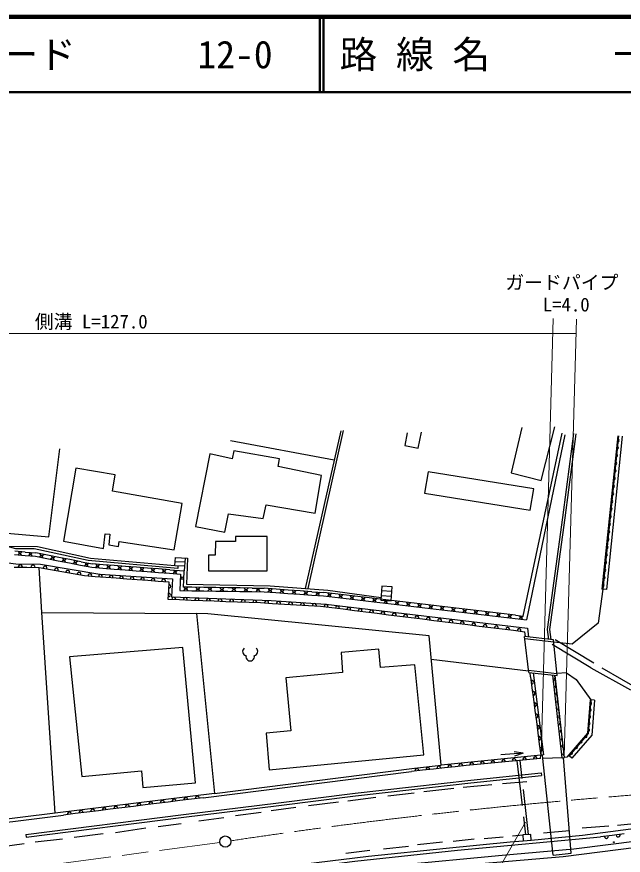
# Model space of a CAD drawing. Units: millimetres, scale not verified. Extents: x 40000 to 680000, y 20000 to 380000.
# Drawn here: x 137536 to 218038, y 268764 to 380000 of the extents above; entities that cross this region are included whole.
import ezdxf
from ezdxf.enums import TextEntityAlignment as Align

# ---------------------------------------------------------------- set-up
doc = ezdxf.new("R2010")
doc.units = ezdxf.units.MM
doc.header["$LTSCALE"] = 1000
doc.linetypes.add('CHAIN', pattern=[18.5, 12, -1.5, 3.5, -1.5])
doc.linetypes.add('DASHED', pattern=[7.5, 6, -1.5])
for name, color, linetype, lineweight in [('M-BGD', 7, 'Continuous', 25), ('M-BGD-EXST', 7, 'Continuous', 25), ('M-BMK', 2, 'CHAIN', 13), ('M-BMK-SRVR', 3, 'Continuous', 25), ('M-STR-HTXT', 7, 'Continuous', 13), ('M-STR-STR1', 1, 'Continuous', 25), ('M-TTL', 2, 'Continuous', 140), ('M-TTL-LINE', 7, 'Continuous', 50)]:
    doc.layers.add(name, color=color, linetype=linetype, lineweight=lineweight)
doc.layers.add('M-TTL-TXT', color=7, linetype='Continuous')
doc.styles.add('ＭＳ ゴシック', font='')
doc.styles.get('ＭＳ ゴシック').set_extended_font_data('MS Gothic')

msp = doc.modelspace()

# ---------------------------------------------------------------- linework, layer by layer
at = {"layer": 'M-BGD'}
for p, q in [((180533, 325063), (175813, 304161)), ((176230, 304130), (180923, 325133)), ((179653, 321164), (165903, 323734)), ((204746, 300489), (209951, 324746)), ((210267, 324517), (205182, 299984)), ((217314, 324409), (215212, 304073)), ((217413, 324398), (215312, 304063)), ((217911, 324347), (215809, 304011)), ((192123, 319638), (191663, 316785)), ((206152, 317378), (192123, 319638)), ((205692, 314525), (206152, 317378)), ((191663, 316785), (205692, 314525)), ((137244, 308658), (138635, 308541)), ((138673, 308990), (137282, 309106)), ((138635, 308541), (140026, 308424)), ((138673, 308990), (140089, 308871)), ((140026, 308424), (141523, 308131)), ((141609, 308573), (140089, 308871)), ((141523, 308131), (143019, 307838)), ((143105, 308280), (141609, 308573)), ((144602, 307987), (143105, 308280)), ((159904, 308181), (159745, 306488)), ((143019, 307838), (144515, 307545)), ((144515, 307545), (146012, 307252)), ((146098, 307694), (144602, 307987)), ((146012, 307252), (147508, 306959)), ((146098, 307694), (147568, 307406)), ((149013, 307297), (147568, 307406)), ((150484, 307186), (149013, 307297)), ((151955, 307075), (150484, 307186)), ((153426, 306964), (151955, 307075)), ((158539, 307216), (159807, 307147)), ((159853, 307642), (158564, 307706)), ((137180, 306985), (138855, 306962)), ((138855, 306962), (140530, 306939)), ((140858, 300945), (140530, 306939)), ((140530, 306939), (142034, 306668)), ((142034, 306668), (143538, 306398)), ((143538, 306398), (145042, 306127)), ((145042, 306127), (146545, 305856)), ((147508, 306959), (148979, 306848)), ((148979, 306848), (150450, 306737)), ((150450, 306737), (151921, 306627)), ((151921, 306627), (153392, 306516)), ((153392, 306516), (154863, 306405)), ((154896, 306854), (153426, 306964)), ((154863, 306405), (156334, 306294)), ((156367, 306743), (154896, 306854)), ((156334, 306294), (157805, 306183)), ((157838, 306632), (156367, 306743)), ((157805, 306183), (159275, 306072)), ((157838, 306632), (159745, 306488)), ((159275, 306072), (159226, 304978)), ((159692, 305322), (159745, 306488)), ((146545, 305856), (147943, 305753)), ((147943, 305753), (149341, 305650)), ((149341, 305650), (150738, 305546)), ((150738, 305546), (152136, 305443)), ((152136, 305443), (153533, 305340)), ((153533, 305340), (154931, 305236)), ((154931, 305236), (156328, 305133)), ((156328, 305133), (157726, 305029)), ((157726, 305029), (157666, 303878)), ((159226, 304978), (159177, 303883)), ((159647, 304326), (159692, 305322)), ((157666, 303878), (157606, 302726)), ((159177, 303883), (160774, 303861)), ((160780, 304311), (159647, 304326)), ((160774, 303861), (162371, 303838)), ((162378, 304288), (160780, 304311)), ((162371, 303838), (163969, 303816)), ((163975, 304266), (162378, 304288)), ((163969, 303816), (165566, 303794)), ((165572, 304244), (163975, 304266)), ((165566, 303794), (167163, 303772)), ((167169, 304222), (165572, 304244)), ((167163, 303772), (168760, 303749)), ((168767, 304199), (167169, 304222)), ((168760, 303749), (170358, 303727)), ((168767, 304199), (170377, 304177)), ((170358, 303727), (171939, 303613)), ((171971, 304062), (170377, 304177)), ((173552, 303948), (171971, 304062)), ((175134, 303834), (173552, 303948)), ((176715, 303719), (175134, 303834)), ((176715, 303719), (178306, 303604)), ((186002, 304450), (185876, 302594)), ((187337, 303732), (185960, 303826)), ((187379, 304356), (186002, 304450)), ((187252, 302500), (187379, 304356)), ((215312, 304063), (214725, 299544)), ((215809, 304011), (215212, 304073)), ((157606, 302726), (159143, 302670)), ((159143, 302670), (160680, 302613)), ((160680, 302613), (162217, 302557)), ((171939, 303613), (173520, 303499)), ((173520, 303499), (175101, 303385)), ((175101, 303385), (176682, 303271)), ((176682, 303271), (178263, 303156)), ((178263, 303156), (179759, 302980)), ((179812, 303427), (178306, 303604)), ((179759, 302980), (181254, 302804)), ((181307, 303251), (179812, 303427)), ((181254, 302804), (182750, 302628)), ((182803, 303075), (181307, 303251)), ((182750, 302628), (184245, 302451)), ((184298, 302898), (182803, 303075)), ((185794, 302722), (184298, 302898)), ((187289, 302546), (185794, 302722)), ((185876, 302594), (187252, 302500)), ((187291, 303071), (185915, 303165)), ((162217, 302557), (163755, 302501)), ((163755, 302501), (165292, 302444)), ((165292, 302444), (166829, 302388)), ((166829, 302388), (168366, 302332)), ((168366, 302332), (169903, 302275)), ((169903, 302275), (171490, 302182)), ((171490, 302182), (173076, 302088)), ((173076, 302088), (174662, 301995)), ((174662, 301995), (176248, 301902)), ((176248, 301902), (177835, 301808)), ((177835, 301808), (179342, 301619)), ((179342, 301619), (180849, 301431)), ((184245, 302451), (185741, 302275)), ((185741, 302275), (187236, 302099)), ((187236, 302099), (188732, 301923)), ((188785, 302370), (187289, 302546)), ((188732, 301923), (190227, 301747)), ((190280, 302194), (188785, 302370)), ((190227, 301747), (191723, 301570)), ((191776, 302017), (190280, 302194)), ((191723, 301570), (193218, 301394)), ((193271, 301841), (191776, 302017)), ((194766, 301665), (193271, 301841)), ((196262, 301489), (194766, 301665)), ((197757, 301312), (196262, 301489)), ((180849, 301431), (182356, 301242)), ((182356, 301242), (183863, 301053)), ((183863, 301053), (185371, 300865)), ((185371, 300865), (186878, 300676)), ((186878, 300676), (188385, 300487)), ((188385, 300487), (189892, 300299)), ((193218, 301394), (194714, 301218)), ((194714, 301218), (196209, 301042)), ((196209, 301042), (197705, 300865)), ((197705, 300865), (199200, 300689)), ((199253, 301136), (197757, 301312)), ((199200, 300689), (200696, 300513)), ((200748, 300960), (199253, 301136)), ((200696, 300513), (202191, 300337)), ((202244, 300784), (200748, 300960)), ((202191, 300337), (203687, 300161)), ((203739, 300607), (202244, 300784)), ((203739, 300607), (204746, 300489)), ((189892, 300299), (191399, 300110)), ((191399, 300110), (192906, 299921)), ((192906, 299921), (194414, 299733)), ((194414, 299733), (195921, 299544)), ((195921, 299544), (197428, 299355)), ((197428, 299355), (198935, 299167)), ((203687, 300161), (205182, 299984)), ((198935, 299167), (200442, 298978)), ((200442, 298978), (201950, 298789)), ((201950, 298789), (203457, 298601)), ((203457, 298601), (204964, 298412)), ((205048, 297765), (204964, 298412)), ((208778, 297331), (204921, 297780)), ((205498, 293022), (204921, 297780)), ((209278, 292589), (208778, 297331)), ((192564, 294786), (205471, 293240)), ((205461, 293328), (209246, 292894)), ((205498, 293022), (209278, 292589)), ((205734, 292451), (205663, 293003)), ((209930, 281691), (208685, 292657)), ((210228, 281725), (208969, 292624)), ((210228, 281725), (208991, 292621)), ((210506, 292957), (209246, 292894)), ((210506, 292957), (211809, 292079)), ((205734, 292451), (205926, 290961)), ((211809, 292079), (213730, 289360)), ((205926, 290961), (206119, 289471)), ((206119, 289471), (206311, 287981)), ((213730, 289360), (213631, 289368)), ((214229, 289322), (213730, 289360)), ((206311, 287981), (206504, 286490)), ((206504, 286490), (206696, 285000)), ((206696, 285000), (206889, 283510)), ((206889, 283510), (207082, 282020)), ((204770, 282289), (201778, 282065)), ((204770, 282289), (203551, 282499)), ((204770, 282289), (203595, 281901)), ((205654, 281465), (204254, 281332)), ((207055, 281598), (205654, 281465)), ((207055, 281598), (207082, 282020)), ((209930, 281691), (210228, 281725)), ((210539, 281761), (210228, 281725)), ((210853, 281973), (210778, 282038)), ((211232, 281646), (210853, 281973)), ((194294, 280345), (192842, 280193)), ((195747, 280497), (194294, 280345)), ((197200, 280648), (195747, 280497)), ((198652, 280800), (197200, 280648)), ((200053, 280933), (198652, 280800)), ((201453, 281066), (200053, 280933)), ((202854, 281199), (201453, 281066)), ((204254, 281332), (202854, 281199)), ((162281, 276388), (189936, 279890)), ((191389, 280042), (189936, 279890)), ((192842, 280193), (191389, 280042)), ((207146, 279674), (207183, 279326)), ((196797, 277785), (200599, 278147)), ((202008, 278271), (205261, 278558)), ((186776, 276664), (190266, 277025)), ((191562, 277224), (195539, 277661)), ((159193, 276005), (157649, 275814)), ((160737, 276197), (159193, 276005)), ((162281, 276388), (160737, 276197)), ((181466, 276003), (185181, 276452)), ((149930, 274858), (148386, 274666)), ((151474, 275049), (149930, 274858)), ((153018, 275240), (151474, 275049)), ((154562, 275432), (153018, 275240)), ((156106, 275623), (154562, 275432)), ((157649, 275814), (156106, 275623)), ((171295, 274707), (174586, 275155)), ((176256, 275355), (180245, 275841)), ((145299, 274284), (143755, 274092)), ((146843, 274475), (145299, 274284)), ((148386, 274666), (146843, 274475)), ((161710, 273311), (165001, 273772)), ((166583, 274021), (169999, 274482)), ((156313, 272563), (159379, 272962)), ((212604, 272384), (216123, 272653)), ((217289, 272765), (220382, 273057)), ((138756, 271494), (138800, 271147)), ((145157, 271167), (148984, 271665)), ((150654, 271802), (154655, 272401)), ((203352, 271326), (204697, 271449)), ((205764, 271529), (204697, 271449)), ((204697, 271449), (204754, 270681)), ((205821, 270761), (205764, 271529)), ((207441, 271734), (210908, 272048)), ((218166, 271585), (216587, 271392)), ((134712, 269783), (138501, 270319)), ((139972, 270556), (143599, 270955)), ((190720, 270170), (194047, 270529)), ((195482, 270648), (198231, 270927)), ((199586, 270987), (202116, 271186)), ((204754, 270681), (205821, 270761)), ((216587, 271392), (215007, 271199)), ((181236, 269054), (184404, 269453)), ((186237, 269592), (189544, 269971))]:
    msp.add_line(p, q, dxfattribs=at)
at = {"layer": 'M-BGD', "linetype": 'DASHED'}
for p, q in [((214131, 294240), (208415, 297696)), ((213759, 293624), (208518, 296793)), ((220444, 290590), (214131, 294240)), ((213759, 293624), (220250, 290022)), ((207381, 281576), (207330, 282057)), ((203902, 281299), (205058, 271476)), ((205465, 271507), (204359, 281342))]:
    msp.add_line(p, q, dxfattribs=at)
at = {"layer": 'M-BGD'}
for points in [[(189364, 324817), (189066, 323129), (190810, 322754), (191250, 324894)], [(204595, 325510), (203161, 319506), (207126, 318497), (208963, 325577)], [(208146, 297404), (207996, 298726), (210042, 313585), (211500, 324708)], [(208452, 297369), (208299, 298722), (210339, 313545), (211797, 324669)], [(131257, 322005), (130306, 314145), (131321, 314035), (131134, 311950), (141801, 311017), (143243, 322690)], [(83078, 316918), (84169, 316875), (83670, 314830), (84152, 314399), (95201, 313332), (107221, 312080), (128264, 310015), (128741, 313417), (130803, 313275), (130427, 309995), (133911, 310072), (136108, 309776), (140287, 309721), (147329, 308163), (158539, 307216), (158591, 308256), (160217, 308163), (160068, 304740), (171186, 304497), (178829, 303941), (185902, 302976)], [(82756, 296126), (83654, 312795), (91822, 311977), (128391, 307992), (133013, 308017), (137398, 307441), (140667, 307389), (148571, 306031), (158223, 305415), (158059, 303053), (171297, 302551), (178565, 302068), (205330, 298881), (205476, 297715)], [(158936, 307194), (158920, 306824), (147014, 307853), (139845, 309433), (137432, 309433), (136108, 309776)], [(163804, 276947), (142619, 274334), (140858, 300945), (161400, 300836)], [(207082, 282020), (193888, 280729), (192272, 297881), (162887, 300810), (161400, 300836), (163804, 276947), (190346, 280331), (193888, 280729)], [(214725, 299544), (211255, 296758), (208811, 297025), (204958, 297473)], [(206072, 292956), (207437, 282073), (207082, 282020)], [(213631, 289368), (213291, 284953), (210539, 281761)], [(213730, 289360), (213388, 284913), (210853, 281973)], [(214229, 289322), (213874, 284711), (211232, 281646)], [(138756, 271494), (159661, 274153), (172279, 275695), (182438, 277003), (189946, 277854), (197787, 278703), (207146, 279674)], [(138800, 271147), (159704, 273806), (172322, 275348), (182480, 276655), (189984, 277506), (197824, 278355), (207183, 279326)], [(142619, 274334), (114009, 270820), (98182, 268865), (81574, 267325)], [(105259, 269333), (129852, 272365), (143755, 274092)], [(205821, 270761), (212616, 271407), (224443, 272969)], [(66306, 254755), (72157, 255051), (79852, 255624), (89942, 256674), (102228, 258133), (119850, 260387), (137464, 262704), (170401, 266938), (184228, 268630), (194535, 269708), (203041, 270539), (204754, 270681)], [(66349, 253253), (72989, 253606), (83817, 254472), (97621, 256015), (110560, 257666), (125096, 259534), (141310, 261645), (158038, 263838), (176931, 266220), (187921, 267465), (201970, 268764), (211498, 269631), (224428, 271233)], [(97052, 256996), (110185, 258736), (128529, 261079), (149149, 263696), (182410, 267958), (196052, 269416), (215007, 271199)], [(222245, 270108), (210064, 268537), (195560, 267303), (178596, 265503), (157912, 262845), (131626, 259384), (101967, 255468), (94581, 254578), (86136, 253784), (75789, 252893), (71290, 252557), (66375, 252340)]]:
    msp.add_lwpolyline(points, dxfattribs=at)
for points in [[(163147, 322026), (161282, 312360), (165161, 311608), (165658, 314073), (170255, 313443), (170631, 315255), (177137, 314140), (177997, 319157), (172228, 320353), (172396, 321360), (166333, 322409), (166144, 321360)], [(145399, 320102), (143739, 310419), (149029, 309472), (149289, 311400), (149909, 311341), (149750, 309925), (151041, 309732), (151133, 310394), (158443, 309291), (159472, 315423), (150262, 317042), (150619, 319251)], [(162996, 308569), (162988, 306512), (170754, 306478), (170783, 311049), (166575, 311039), (166575, 310385), (163902, 310365), (163881, 308592)], [(144545, 295096), (146152, 279196), (154079, 279949), (154276, 277732), (161282, 278348), (159595, 296324)], [(173244, 292290), (173900, 285275), (170639, 284964), (171052, 280098), (191557, 282104), (190393, 294037), (185801, 293682), (185597, 296104), (180581, 295639), (180761, 293022)]]:
    msp.add_lwpolyline(points, close=True, dxfattribs=at)
msp.add_circle((216781, 270501), 50, dxfattribs=at)
for centre, radius, start, end in [((217330, 323800), 171, 271.11019, 77.08987), ((217226, 322788), 171, 271.10981, 77.08921), ((217121, 321776), 171, 271.10981, 77.08921), ((217017, 320764), 171, 271.11019, 77.08987), ((216912, 319752), 171, 271.10981, 77.08921), ((216807, 318740), 171, 271.11019, 77.08987), ((216703, 317728), 171, 271.10981, 77.08921), ((216598, 316716), 171, 271.10981, 77.08921), ((216389, 314692), 171, 271.10981, 77.08921), ((216494, 315704), 171, 271.11019, 77.08987), ((216285, 313680), 171, 271.11019, 77.08987), ((216180, 312668), 171, 271.10981, 77.08921), ((216075, 311655), 171, 271.10981, 77.08921), ((215971, 310643), 171, 271.11019, 77.08987), ((215866, 309631), 171, 271.10981, 77.08921), ((137935, 308539), 240, 9.74446, 160.64789), ((137982, 309108), 240, 189.74446, 340.64789), ((139326, 308423), 240, 9.74446, 160.64789), ((139373, 308991), 240, 189.74023, 340.65191), ((140757, 308190), 269, 8.29958, 149.54174), ((140878, 308807), 269, 188.29778, 329.54132), ((142254, 307897), 269, 8.2972, 149.5419), ((142374, 308514), 269, 188.30073, 329.53838), ((143871, 308221), 269, 188.30073, 329.53838), ((215762, 308619), 171, 271.11019, 77.08987), ((138018, 306994), 280, 355.10122, 183.33695), ((139693, 306971), 280, 355.10122, 183.33695), ((141289, 306845), 258, 340.45281, 179.13751), ((143750, 307604), 269, 8.30015, 149.53895), ((145246, 307311), 269, 8.29958, 149.54174), ((145367, 307928), 269, 188.29778, 329.54132), ((146743, 307018), 269, 8.2972, 149.5419), ((146863, 307635), 269, 188.30073, 329.53838), ((148238, 306826), 258, 13.26945, 158.11116), ((148283, 307430), 258, 193.26945, 338.11116), ((149754, 307319), 258, 193.26945, 338.11116), ((151225, 307208), 258, 193.26945, 338.11116), ((152696, 307098), 258, 193.26945, 338.11116), ((215657, 307607), 171, 271.10981, 77.08921), ((142793, 306574), 258, 340.45134, 179.14081), ((144297, 306304), 258, 340.45279, 179.13975), ((145801, 306033), 258, 340.45279, 179.13975), ((147249, 305864), 241, 341.57405, 189.96475), ((148646, 305760), 241, 341.57405, 189.96475), ((149709, 306715), 258, 13.27053, 158.11026), ((150044, 305657), 241, 341.57419, 189.96462), ((151179, 306604), 258, 13.27053, 158.11026), ((152650, 306493), 258, 13.27076, 158.11003), ((154121, 306383), 258, 13.26945, 158.11116), ((154167, 306987), 258, 193.27076, 338.11003), ((155592, 306272), 258, 13.26945, 158.11116), ((155638, 306876), 258, 193.27076, 338.11003), ((157063, 306161), 258, 13.26945, 158.11116), ((157109, 306765), 258, 193.27053, 338.11026), ((158534, 306050), 258, 13.26945, 158.11116), ((158580, 306654), 258, 193.27053, 338.11026), ((215552, 306595), 171, 271.10981, 77.08921), ((151441, 305553), 241, 341.57234, 189.96646), ((152839, 305450), 241, 341.57419, 189.96462), ((154236, 305347), 241, 341.57405, 189.96475), ((155634, 305243), 241, 341.57427, 189.96699), ((157031, 305140), 241, 341.5754, 189.96359), ((159248, 305525), 183, 268.25713, 86.59002), ((159703, 305505), 183, 88.25542, 266.59159), ((215448, 305583), 171, 271.11019, 77.08987), ((157784, 304449), 212, 242.30568, 111.7206), ((159974, 303765), 287, 21.07624, 157.32899), ((159983, 304429), 287, 201.07765, 337.32546), ((161571, 303743), 287, 21.07666, 157.32642), ((161581, 304406), 287, 201.07724, 337.32803), ((163169, 303720), 287, 21.07769, 157.32542), ((163178, 304384), 287, 201.07624, 337.32899), ((164766, 303698), 287, 21.07724, 157.32803), ((164775, 304362), 287, 201.07624, 337.32899), ((166363, 303676), 287, 21.07624, 157.32899), ((166372, 304340), 287, 201.07765, 337.32546), ((167960, 303654), 287, 21.07624, 157.32899), ((167970, 304317), 287, 201.07666, 337.32642), ((169558, 303631), 287, 21.07765, 157.32546), ((169567, 304295), 287, 201.0792, 337.32604), ((171141, 303567), 284, 17.33633, 154.40298), ((171188, 304223), 284, 197.33881, 334.40266), ((172722, 303452), 284, 17.33928, 154.40003), ((172769, 304108), 284, 197.33928, 334.40003), ((174350, 303994), 284, 197.33881, 334.40266), ((175932, 303880), 284, 197.3383, 334.40085), ((177513, 303766), 284, 197.33881, 334.40266), ((215343, 304571), 171, 271.10981, 77.08921), ((157724, 303297), 212, 242.30716, 111.71928), ((158376, 302738), 260, 348.93344, 186.86854), ((159913, 302682), 260, 348.93337, 186.86861), ((161450, 302626), 260, 348.93337, 186.86861), ((162987, 302569), 260, 348.93337, 186.86861), ((164525, 302513), 260, 348.93337, 186.86861), ((166062, 302457), 260, 348.93337, 186.86861), ((167599, 302400), 260, 348.9335, 186.87071), ((169136, 302344), 260, 348.93657, 186.86773), ((174303, 303338), 284, 17.33633, 154.40298), ((175884, 303224), 284, 17.3383, 154.40085), ((177465, 303110), 284, 17.33633, 154.40298), ((179001, 302984), 265, 11.98172, 154.57527), ((179074, 303600), 265, 191.98422, 334.57503), ((180497, 302808), 265, 11.98387, 154.57539), ((180569, 303423), 265, 191.98284, 334.57615), ((181992, 302631), 265, 11.98422, 154.57503), ((182065, 303247), 265, 191.98087, 334.57838), ((183488, 302455), 265, 11.98136, 154.57562), ((183560, 303071), 265, 191.98422, 334.57503), ((185056, 302895), 265, 191.98387, 334.57539), ((186551, 302718), 265, 191.98123, 334.57803), ((170698, 302262), 267, 349.50342, 183.75362), ((172285, 302168), 267, 349.50335, 183.75153), ((173871, 302075), 267, 349.50335, 183.75153), ((175457, 301981), 267, 349.50335, 183.75153), ((177044, 301888), 267, 349.50342, 183.75362), ((178594, 301757), 257, 343.1822, 182.54728), ((180101, 301568), 257, 343.18383, 182.54564), ((181608, 301379), 257, 343.1852, 182.54456), ((184983, 302279), 265, 11.97984, 154.57914), ((186479, 302103), 265, 11.98422, 154.57503), ((187974, 301927), 265, 11.98387, 154.57539), ((188047, 302542), 265, 191.98284, 334.57615), ((189470, 301750), 265, 11.98123, 154.57803), ((189542, 302366), 265, 191.98387, 334.57539), ((190965, 301574), 265, 11.98422, 154.57503), ((191038, 302190), 265, 191.98123, 334.57803), ((192461, 301398), 265, 11.98387, 154.57539), ((192533, 302014), 265, 191.98284, 334.57615), ((193956, 301222), 265, 11.98123, 154.57803), ((194029, 301837), 265, 191.98387, 334.57539), ((195524, 301661), 265, 191.98123, 334.57803), ((183115, 301191), 257, 343.18383, 182.54564), ((184622, 301002), 257, 343.18383, 182.54564), ((186130, 300813), 257, 343.18407, 182.54541), ((187637, 300625), 257, 343.18383, 182.54564), ((189144, 300436), 257, 343.18383, 182.54564), ((190651, 300247), 257, 343.18383, 182.54564), ((195452, 301045), 265, 11.98387, 154.57539), ((196947, 300869), 265, 11.98284, 154.57615), ((197020, 301485), 265, 191.98136, 334.57562), ((198443, 300693), 265, 11.98123, 154.57803), ((198515, 301309), 265, 191.98422, 334.57503), ((199938, 300517), 265, 11.98387, 154.57539), ((200011, 301132), 265, 191.98284, 334.57615), ((201434, 300341), 265, 11.98422, 154.57503), ((201506, 300956), 265, 191.98136, 334.57562), ((202929, 300164), 265, 11.98087, 154.57838), ((203002, 300780), 265, 191.98422, 334.57503), ((204497, 300604), 265, 191.98387, 334.57539), ((192158, 300059), 257, 343.18388, 182.54784), ((193665, 299870), 257, 343.1852, 182.54456), ((195173, 299681), 257, 343.18388, 182.54784), ((196680, 299493), 257, 343.18383, 182.54564), ((198187, 299304), 257, 343.1822, 182.54728), ((199694, 299115), 257, 343.18383, 182.54564), ((204425, 299988), 265, 11.98284, 154.57615), ((201201, 298927), 257, 343.1852, 182.54456), ((202708, 298738), 257, 343.18383, 182.54564), ((204216, 298549), 257, 343.18383, 182.54564), ((205875, 291712), 254, 267.06823, 107.65344), ((209044, 292131), 167, 102.46693, 270.70828), ((206068, 290222), 254, 267.07033, 107.65133), ((209158, 291140), 167, 102.46693, 270.70828), ((209272, 290149), 167, 102.46855, 270.70667), ((209387, 289158), 167, 102.46678, 270.70787), ((206260, 288732), 254, 267.06924, 107.65272), ((209501, 288167), 167, 102.46693, 270.70828), ((213629, 288026), 149, 265.09122, 86.11238), ((213697, 288915), 149, 265.09122, 86.11238), ((206453, 287241), 254, 267.06924, 107.65272), ((209616, 287176), 167, 102.46615, 270.70996), ((213561, 287136), 149, 265.09122, 86.11238), ((206645, 285751), 254, 267.07009, 107.65158), ((209730, 286185), 167, 102.46855, 270.70667), ((213492, 286247), 149, 265.09122, 86.11238), ((209844, 285195), 167, 102.46655, 270.70719), ((213424, 285358), 149, 265.09122, 86.11238), ((206838, 284261), 254, 267.06738, 107.65458), ((209959, 284204), 167, 102.46693, 270.70828), ((212428, 283818), 162, 233.55368, 44.91585), ((213062, 284553), 162, 233.55368, 44.91585), ((207030, 282771), 254, 267.06924, 107.65272), ((210073, 283213), 167, 102.46693, 270.70828), ((211795, 283083), 162, 233.55368, 44.91585), ((202148, 281191), 242, 351.44163, 199.41031), ((203548, 281324), 242, 351.44405, 199.41031), ((204949, 281457), 242, 351.44365, 199.40829), ((206349, 281590), 242, 351.44388, 199.41049), ((210188, 282222), 167, 102.46855, 270.70667), ((211161, 282348), 162, 233.55368, 44.91585), ((192110, 280168), 249, 354.07604, 197.85056), ((193563, 280320), 249, 354.07623, 197.85036), ((195015, 280472), 249, 354.0779, 197.8487), ((196468, 280624), 249, 354.07604, 197.85056), ((197921, 280775), 249, 354.07511, 197.85173), ((199347, 280925), 242, 351.44405, 199.41031), ((200747, 281058), 242, 351.44347, 199.40846), ((190657, 280017), 249, 354.07697, 197.84987), ((156873, 275756), 262, 358.73359, 195.39447), ((158417, 275947), 262, 358.73353, 195.39234), ((159961, 276139), 262, 358.73353, 195.39234), ((161504, 276330), 262, 358.73382, 195.39424), ((147610, 274608), 262, 358.7333, 195.39257), ((149154, 274800), 262, 358.73359, 195.39447), ((150698, 274991), 262, 358.73359, 195.39447), ((152241, 275182), 262, 358.7333, 195.39257), ((153785, 275374), 262, 358.7333, 195.39257), ((155329, 275565), 262, 358.73359, 195.39447), ((144522, 274226), 262, 358.73465, 195.39313), ((146066, 274417), 262, 358.73359, 195.39447), ((217380, 271456), 267, 179.92723, 14.00823), ((215801, 271263), 267, 179.92937, 14.00824)]:
    msp.add_arc(centre, radius, start, end, dxfattribs=at)
at = {"layer": 'M-BGD-EXST'}
for centre, radius, start, end in [((168095, 295802), 576, 130.60099, 257.4715), ((168945, 295802), 576, 282.53007, 49.39745), ((168520, 295105), 566, 166.31445, 13.68555)]:
    msp.add_arc(centre, radius, start, end, dxfattribs=at)
at = {"layer": 'M-BMK'}
msp.add_line((101458, 262073), (164478, 270469), dxfattribs=at)
msp.add_arc((277258, -469951), 748947, 90.93315, 98.5459, dxfattribs=at)
at = {"layer": 'M-BMK-SRVR'}
msp.add_circle((165221, 270568), 750, dxfattribs=at)
at = {"layer": 'M-STR-HTXT'}
for p, q in [((207145, 282006), (208758, 339966)), ((211846, 339900), (210219, 281924)), ((75109, 337985), (211792, 337985))]:
    msp.add_line(p, q, dxfattribs=at)
msp.add_lwpolyline([(205085, 273160), (187304, 242164), (160010, 242164)], dxfattribs=at)
at = {"layer": 'M-STR-STR1'}
for p, q in [((209930, 281691), (207381, 281576)), ((208742, 268773), (207381, 281576)), ((211117, 269017), (210118, 281712)), ((208742, 268773), (211117, 269017))]:
    msp.add_line(p, q, dxfattribs=at)
at = {"layer": 'M-TTL'}
msp.add_line((680000, 380000), (40000, 380000), dxfattribs=at)
at = {"layer": 'M-TTL-LINE'}
for p, q in [((177750, 380000), (177750, 370000)), ((178250, 380000), (178250, 370000)), ((40000, 370000), (680000, 370000))]:
    msp.add_line(p, q, dxfattribs=at)

# ---------------------------------------------------------------- texts
at = {"layer": 'M-STR-HTXT', "style": 'ＭＳ ゴシック'}
for s, p in [('ガードパイプ', (217399, 343288)), ('L=4.0', (213581, 340350))]:
    msp.add_text(s, height=1833, dxfattribs=at).set_placement(p, align=Align.BOTTOM_RIGHT)
msp.add_text('側溝 L=127.0', height=1833, dxfattribs=at).set_placement((147423, 339563), align=Align.MIDDLE_CENTER)
at = {"layer": 'M-TTL-TXT', "style": 'ＭＳ ゴシック'}
for s, p in [('図面コード', (120380, 375000)), ('路 線 名', (180380, 375000)), ('一般県道\u3000防府(停)向島線', (216734, 375000)), ('12-0', (161521, 375000))]:
    msp.add_text(s, height=3666, dxfattribs=at).set_placement(p, align=Align.MIDDLE_LEFT)

doc.saveas('drawing.dxf')
